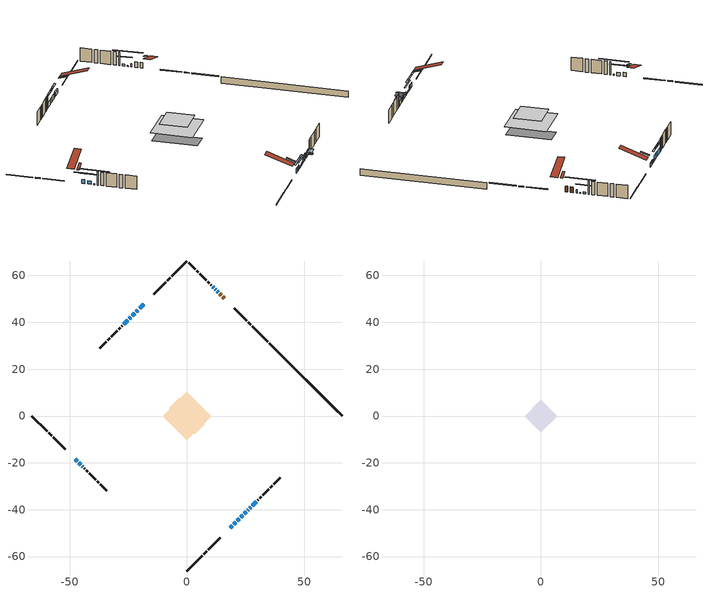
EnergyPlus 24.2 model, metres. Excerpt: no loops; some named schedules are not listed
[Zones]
conditioned space
 floor adiabatic (AdiabaticFloorConstruction): -10.28,0 0,10.28 10.28,0 0,-10.28 z2.97
 floor foundation (Slab1 construction): -7.76,3.41 -3.41,7.76 7.76,-3.41 3.41,-7.76 z-1.83
 wall outside (RimJoist1 construction): 0,-66.18 6.54,-59.64 / -66.18,0 -59.64,-6.54 / 0,66.18 -6.54,59.64 / 34.49,31.69 27.95,38.23 z0.53:0.83
 wall outside (RimJoist2 construction): 7.2,-58.98 8.39,-57.79 / -58.98,-7.2 -57.79,-8.39 / -7.2,58.98 -8.39,57.79 / 27.29,38.89 26.1,40.08 z0.53:0.83
 wall outside (RimJoist3 construction): 9.05,-57.13 14.21,-51.97 / -57.13,-9.05 -51.97,-14.21 / -9.05,57.13 -14.21,51.97 / 25.44,40.74 20.27,45.91 z0.53:0.83
 wall outside (AdiabaticWallConstruction 1): 15.95,50.23 15.35,50.83 / 14.7,51.48 13.95,52.23 z0.53:2.56
 wall outside (AdiabaticWallConstruction): 13.3,52.88 13,53.18 / 24.47,-41.71 25.33,-40.85 / -18.54,47.64 -20.27,45.91 / -46.19,-19.99 -45.33,-20.85 z0.53:1.75; -47.64,-18.54 -46.85,-19.33 z0.53:1.9; 18.54,-47.64 19.33,-46.85 / 19.99,-46.19 20.81,-45.37 z0.53:2.11; 21.47,-44.71 22.3,-43.88 z0.53:1.04; 22.95,-43.23 23.82,-42.36 z0.53:1.09; 25.99,-40.19 26.14,-40.04 z0.53:2.56; -20.92,45.26 -21.57,44.61 z0.53:1.45; 12.35,53.83 12.13,54.05 / -44.68,-21.5 -44.46,-21.72 z0.53:0.88; 26.79,-39.39 27.19,-38.99 z0.53:2.16; 11.48,54.7 10.94,55.24 z0.53:1.24; -22.23,43.95 -23.45,42.73 / -24.1,42.08 -24.72,41.46 z0.53:2.51; -25.37,40.81 -26.99,39.19 z0.53:2.26; 27.84,-38.34 29.5,-36.68 z0.53:2.31
 wall outside (Wall1 construction): 30.15,-36.03 30.33,-35.85 / -43.81,-22.37 -43.63,-22.55 / -27.65,38.54 -27.82,38.36 / 10.28,55.9 10.1,56.08 z0.53:5.41
 wall outside (Wall2 construction): 30.99,-35.19 31.66,-34.52 / -42.97,-23.21 -42.31,-23.87 / -28.48,37.7 -29.15,37.03 / 9.45,56.73 8.78,57.4 z0.53:5.41
 wall outside (Wall3 construction): 32.31,-33.87 34.9,-31.28 / -41.65,-24.53 -39.07,-27.11 / -29.8,36.38 -32.39,33.79 / 8.12,58.06 5.54,60.64 z0.53:5.41
 wall outside (Wall4 construction): 35.55,-30.63 36.32,-29.86 / -38.41,-27.77 -37.64,-28.54 / -33.05,33.13 -33.81,32.37 / 4.88,61.3 4.12,62.06 z0.53:5.41
 wall outside (Wall5 construction): 36.98,-29.2 39.78,-26.4 / -36.98,-29.2 -34.18,-32 / -34.47,31.71 -37.27,28.91 / 3.46,62.72 0.66,65.52 z0.53:5.41
 wall foundation (FoundationWall1 construction): 35.14,31.04,-1.83 35.14,31.04,0.53 63.08,3.1,0.53 63.08,3.1,0.48 66.18,0,0.48 66.18,0,-1.83
 window (WindowConstruction 14): 13.3,52.88 13,53.18 z0.53:1.75
 window (WindowConstruction 5): -47.64,-18.54 -46.85,-19.33 z0.53:1.9
 window (WindowConstruction 6): 18.54,-47.64 19.33,-46.85 z0.53:2.11
 window (WindowConstruction 7): 19.99,-46.19 20.81,-45.37 z0.53:2.11
 window (WindowConstruction 8): 21.47,-44.71 22.3,-43.88 z0.53:1.04
 window (WindowConstruction 9): 22.95,-43.23 23.81,-42.37 z0.53:1.09
 window (WindowConstruction 10): 24.47,-41.71 25.33,-40.85 z0.53:1.75
 window (WindowConstruction 11): -18.54,47.64 -20.27,45.91 z0.53:1.75
 window (WindowConstruction 15): 25.99,-40.19 26.14,-40.05 z0.53:2.56
 window (WindowConstruction 12): -20.92,45.26 -21.57,44.61 z0.53:1.44
 window (WindowConstruction 13): -46.19,-19.99 -45.33,-20.85 z0.53:1.75
 window (WindowConstruction 17): 12.34,53.84 12.14,54.04 z0.53:0.87
 window (WindowConstruction 18): -44.67,-21.51 -44.47,-21.71 z0.53:0.87
 window (WindowConstruction 16): 26.79,-39.39 27.19,-38.99 z0.53:2.15
 window (WindowConstruction): 11.48,54.7 10.94,55.24 z0.53:1.24
 window (WindowConstruction 1): -22.23,43.95 -23.45,42.73 z0.53:2.51
 window (WindowConstruction 2): -24.11,42.08 -24.72,41.47 z0.53:2.51
 window (WindowConstruction 3): -25.37,40.81 -26.99,39.19 z0.53:2.26
 window (WindowConstruction 4): 27.84,-38.34 29.5,-36.68 z0.53:2.31
 door (Door): 15.95,50.23 15.35,50.83 z0.53:2.56
 door (Door 1): 14.7,51.49 13.95,52.23 z0.53:2.56
 ceiling adiabatic (AdiabaticFloorConstruction): 0,-10.28 10.28,0 0,10.28 -10.28,0 z2.97
 roof outside (Roof2 construction): 17.89,-48.3,5.41 15.67,-46.08,6.45 15.09,-46.67,6.45 17.3,-48.88,5.41; -48.3,-17.89,5.41 -46.08,-15.67,6.45 -46.67,-15.09,6.45 -48.88,-17.3,5.41; -17.89,48.3,5.41 -15.67,46.08,6.45 -15.09,46.67,6.45 -17.3,48.88,5.41; 16.6,49.58,5.41 14.39,47.37,6.45 14.97,46.78,6.45 17.19,48.99,5.41
attic - vented
 floor to conditioned space (Floor1 construction Reversed): -6.91,0 0,6.91 6.91,0 0,-6.91 z5.41
 roof outside (Roof1 construction): 16.65,-49.54,5.41 9.91,-42.8,8.58 8.14,-44.58,8.58 14.87,-51.31,5.41; -49.54,-16.65,5.41 -42.8,-9.91,8.58 -44.58,-8.14,8.58 -51.31,-14.87,5.41; -16.65,49.54,5.41 -9.91,42.8,8.58 -8.14,44.58,8.58 -14.87,51.31,5.41; 17.84,48.34,5.41 11.11,41.61,8.58 12.89,39.83,8.58 19.62,46.56,5.41
shading: -45.01,-21.17 -49.48,-16.7 -49.77,-16.99 -45.3,-21.46 z4.5; 21.17,-45.01 16.7,-49.48 16.99,-49.77 21.46,-45.3 z4.71; 22.65,-43.53 18.15,-48.03 18.44,-48.32 22.94,-43.82 z4.71; 24.13,-42.05 19.63,-46.55 19.92,-46.84 24.43,-42.34 z3.64; 23.96,-42.22 22.81,-43.37 23.1,-43.66 24.25,-42.51 z1.29; 25.48,-40.7 24.33,-41.85 24.62,-42.14 25.77,-41 z1.95; -20.41,45.77 -18.4,47.78 -18.69,48.07 -20.7,46.06 z1.95; 26.4,-39.78 25.72,-40.46 27.45,-42.19 28.13,-41.5 z2.94; -21.71,44.47 -20.78,45.4 -21.07,45.69 -22,44.76 z1.65; -43.49,-22.69 -48.03,-18.15 -48.32,-18.44 -43.78,-22.98 z4.35; 8.54,57.64 15.94,50.24 16.24,50.53 8.83,57.93 z5.96; -40.87,-25.31 -48.27,-17.91 -48.56,-18.2 -41.16,-25.6 z5.96; 27.46,-38.72 26.52,-39.66 28.25,-41.38 29.18,-40.45 z2.54; 9.1,57.08 13.32,52.86 13.61,53.15 9.39,57.37 z3.84; -25.29,40.89 -20.39,45.79 -20.68,46.08 -25.58,41.18 z5.11; -26.55,39.63 -22.27,43.91 -22.56,44.2 -26.84,39.92 z5.11; -28.83,37.35 -23.53,42.65 -23.82,42.94 -29.12,37.64 z4.86; 29.6,-36.58 27.74,-38.44 29.03,-39.74 30.9,-37.87 z2.46
[Building]
Building 1: Terrain=Suburbs
[Site:Location]
Ottawa Intl AP_ON: Latitude {deg}=45.32; Longitude {deg}=-75.67; Time Zone {hr}=-5; Elevation {m}=115; Keep Site Location Information=Yes
[Site:GroundTemperature:Shallow]
1.18808, -1.19398, -1.38475, -0.254337, 4.28362, 8.80044, 12.7163, 15.1969, 15.4076, 13.3901, 9.57408, 5.19582
[Site:WaterMainsTemperature]
Calculation Method=Schedule; Temperature Schedule=mains temperature schedule
[Material] Roughness=Rough; Thermal Absorptance=0.9
Name | Thickness {m} | Conductivity {W/m-K} | Density {kg/m3} | Specific Heat {J/kg-K} | Solar Absorptance | Visible Absorptance
asphalt or fiberglass shingles | 0.00635 | 0.162714 | 1121.4 | 1465.45 | 0.4 | 0.4
ceiling loosefill ins | 0.254 | 0.0480833 | 16.02 | 1046.75 | 0.7 | 0.7
ceiling stud and cavity | 0.1397 | 0.149692 | 65.682 | 1177.47 | 0.7 | 0.7
concrete 4.0 in. | 0.1016 | 1.803125 | 2242.8 | 837.4 | 0.7 | 0.7
concrete 8.0 in. | 0.2032 | 1.803125 | 2242.8 | 837.4 | 0.7 | 0.7
door material | 0.04445 | 0.327969 | 512.64 | 1214.23 | 0.7 | 0.7
exterior vertical ins | 0.0220378 | 0.029427 | 32.04 | 1214.23 | 0.7 | 0.7
floor covering | 0.0127 | 0.0433444 | 54.468 | 1339.84 | 0.6 | 0.6
floor rigid ins; wall rigid ins 1 | 0.512978 | 0.029427 | 32.04 | 1214.23 | 0.7 | 0.7
floor stud and cavity | 0.1397 | 1.75129 | 37.0049 | 1207.88 | 0.7 | 0.7
furniture material conditioned space 1 | 0.1524 | 0.115458 | 640.8 | 1214.23 | 0.6 | 0.6
gypsum board | 0.0127 | 0.160291 | 801 | 837.4 | 0.6 | 0.6
gypsum board 1 | 0.0127 | 0.160291 | 801 | 837.4 | 0.7 | 0.7
osb sheathing 0.5 in. | 0.0127 | 0.115458 | 512.64 | 1214.23 | 0.7 | 0.7
osb sheathing 0.75 in. | 0.01905 | 0.115458 | 512.64 | 1214.23 | 0.7 | 0.7
osb sheathing 2.0 in. | 0.0508 | 0.115458 | 512.64 | 1214.23 | 0.7 | 0.7
rim joist rigid ins; wall rigid ins | 0.051816 | 0.029427 | 32.04 | 1214.23 | 0.7 | 0.7
rim joist stud and cavity | 0.0508 | 0.0387988 | 125.044 | 1163.47 | 0.6 | 0.6
rim joist stud and cavity 1 | 0.0508 | 0.0443451 | 125.044 | 1163.47 | 0.6 | 0.6
rim joist stud and cavity 2 | 0.0508 | 0.034159 | 125.044 | 1163.47 | 0.6 | 0.6
roof rigid ins | 0.103632 | 0.029427 | 32.04 | 1214.23 | 0.7 | 0.7
roof stud and cavity | 0.2032 | 1.78132 | 78.34581 | 1123.46 | 0.7 | 0.7
wall stud and cavity | 0.1397 | 0.219171 | 139.0536 | 1170.24 | 0.7 | 0.7
wall stud and cavity 1 | 0.1397 | 0.450807 | 139.0536 | 1170.24 | 0.7 | 0.7
wall stud and cavity 2 | 0.1397 | 0.179096 | 139.0536 | 1170.24 | 0.7 | 0.7
wall stud and cavity 3 | 0.1397 | 0.16703 | 139.0536 | 1170.24 | 0.7 | 0.7
wall stud and cavity 4 | 0.1397 | 0.194937 | 139.0536 | 1170.24 | 0.7 | 0.7
wall stud and cavity 5 | 0.0889 | 0.380278 | 52.3479 | 1209.89 | 0.7 | 0.7
wall stud and cavity 6 | 0.0889 | 0.391764 | 83.0341 | 1211.67 | 0.7 | 0.7
wood siding | 0.0254 | 0.102417 | 544.68 | 1172.36 | 0.4 | 0.4
wood siding 1; wood siding 2; wood siding 3 | 0.0254 | 0.102417 | 544.68 | 1172.36 | 0.7 | 0.7
[WindowMaterial:SimpleGlazingSystem]
Name | U-Factor {W/m2-K} | Solar Heat Gain Coefficient
WindowMaterial | 2.99287 | 0.51
WindowMaterial 1 | 2.98152 | 0.59
WindowMaterial 10 | 2.93496 | 0.6
WindowMaterial 11 | 2.96619 | 0.55
WindowMaterial 12 | 2.986628 | 0.6
WindowMaterial 13 | 3.1547 | 0.45
WindowMaterial 14 | 2.96903 | 0.62
WindowMaterial 15 | 3.26144 | 0.43
WindowMaterial 2 | 2.9236 | 0.66
WindowMaterial 3 | 2.958238 | 0.59
WindowMaterial 4 | 2.89067 | 0.66
WindowMaterial 5 | 2.99287 | 0.52
WindowMaterial 6 | 2.99003 | 0.53
WindowMaterial 7 | 2.91168 | 0.67
WindowMaterial 8 | 2.98833 | 0.6
WindowMaterial 9 | 3.02467 | 0.48
[Construction]
AdiabaticFloorConstruction: floor stud and cavity, floor rigid ins, osb sheathing 0.75 in., floor covering
AdiabaticWallConstruction: wood siding 2, wall rigid ins 1, wall stud and cavity 5, gypsum board
AdiabaticWallConstruction 1: wood siding 3, wall rigid ins 1, wall stud and cavity 5, gypsum board
Door; Door 1: door material
Floor1 construction Reversed: gypsum board, ceiling stud and cavity, ceiling loosefill ins
FoundationWall1 construction: concrete 8.0 in., gypsum board 1
furniture construction conditioned space 1: furniture material conditioned space 1
PartitionWallConstruction: gypsum board, wall stud and cavity 6, gypsum board
RimJoist1 construction: wood siding 1, rim joist rigid ins, osb sheathing 2.0 in., rim joist stud and cavity
RimJoist2 construction: wood siding 1, rim joist rigid ins, osb sheathing 2.0 in., rim joist stud and cavity 1
RimJoist3 construction: wood siding 1, rim joist rigid ins, osb sheathing 2.0 in., rim joist stud and cavity 2
Roof1 construction: asphalt or fiberglass shingles
Roof2 construction: asphalt or fiberglass shingles, roof rigid ins, osb sheathing 0.75 in., roof stud and cavity, gypsum board
Slab1 construction: concrete 4.0 in.
Wall1 construction: wood siding, wall rigid ins, osb sheathing 0.5 in., wall stud and cavity, gypsum board
Wall2 construction: wood siding, wall rigid ins, osb sheathing 0.5 in., wall stud and cavity 1, gypsum board
Wall3 construction: wood siding, wall rigid ins, osb sheathing 0.5 in., wall stud and cavity 2, gypsum board
Wall4 construction: wood siding, wall rigid ins, osb sheathing 0.5 in., wall stud and cavity 3, gypsum board
Wall5 construction: wood siding, wall rigid ins, osb sheathing 0.5 in., wall stud and cavity 4, gypsum board
WindowConstruction: WindowMaterial
WindowConstruction 1: WindowMaterial 1
WindowConstruction 10; WindowConstruction 11; WindowConstruction 13: WindowMaterial 10
WindowConstruction 12: WindowMaterial 11
WindowConstruction 14: WindowMaterial 12
WindowConstruction 15: WindowMaterial 13
WindowConstruction 16: WindowMaterial 14
WindowConstruction 17; WindowConstruction 18: WindowMaterial 15
WindowConstruction 2: WindowMaterial 2
WindowConstruction 3: WindowMaterial 3
WindowConstruction 4: WindowMaterial 4
WindowConstruction 5: WindowMaterial 5
WindowConstruction 6: WindowMaterial 6
WindowConstruction 7: WindowMaterial 7
WindowConstruction 8: WindowMaterial 8
WindowConstruction 9: WindowMaterial 9
[Zone] Multiplier=1; Part of Total Floor Area=Yes
Name | Volume {m3}
attic - vented | 49.1874
conditioned space | 794.9
[Space]
Name | Zone | Volume {m3}
attic - vented 1 | attic - vented | 49.1874
conditioned space 1 | conditioned space | 794.9
[ZoneInfiltration:EffectiveLeakageArea]
infil attic - vented 1: Zone or Space=attic - vented 1; Schedule=Always On Discrete; Effective Air Leakage Area {cm2}=4021.05; Stack Coefficient=0.00022063; Wind Coefficient=1.00358e-05
[ZoneMixing]
whole house fan mix: Zone or Space=attic - vented; Schedule=Always On Continuous; Design Flow Rate Calculation Method=Flow/Zone; Design Flow Rate {m3/s}=0; Source Zone or Space=conditioned space
[SurfaceProperty:ExposedFoundationPerimeter]
Slab1: Exposed Perimeter Calculation Method=TotalExposedPerimeter; Total Exposed Perimeter {m}=43.891
[InternalMass] Zone or ZoneList=conditioned space; Space or SpaceList=conditioned space 1
Name | Construction | Surface Area {m2}
furniture mass conditioned space 1 | furniture construction conditioned space 1 | 123.48
partition wall mass | PartitionWallConstruction | 308.7
[Lights]
interior lighting: Zone or ZoneList or Space or SpaceList=conditioned space 1; Schedule=interior lighting schedule; Design Level Calculation Method=LightingLevel; Lighting Level {W}=343.2; Return Air Fraction=0; Fraction Radiant=0.6; Fraction Visible=0.2; Fraction Replaceable=1
[People]
occupants: Zone or ZoneList or Space or SpaceList=conditioned space 1; Number of People Schedule=occupants schedule; Number of People Calculation Method=People; Number of People=3; Fraction Radiant=0.314171; Sensible Heat Fraction=0.56303; Activity Level Schedule=occupants activity schedule; Carbon Dioxide Generation Rate {m3/s-W}=0; Enable ASHRAE 55 Comfort Warnings=No; Mean Radiant Temperature Calculation Type=EnclosureAveraged
[ElectricEquipment] Zone or ZoneList or Space or SpaceList=conditioned space 1; Design Level Calculation Method=EquipmentLevel
Name | Schedule | Design Level {W} | Fraction Latent | Fraction Radiant | Fraction Lost
clothes dryer | clothes dryer schedule | 140.772 | 0.015 | 0.081 | 0.85
clothes washer | clothes washer schedule | 32.1985 | 0.03 | 0.162 | 0.7
cooking range | cooking range schedule | 215.147 | 0.08 | 0.432 | 0.2
dishwasher | dishwasher schedule | 66.8632 | 0.3 | 0.18 | 0.4
fridge | fridge schedule | 72.9452 | 0 | 0.6 | 0
mech vent bath fan 0 | mech vent bath fan 0 schedule | 50.2 | 0 | 0 | 1
mech vent bath fan 1 | mech vent bath fan 1 schedule | 50.2 | 0 | 0 | 1
mech vent house fan | mech vent house fan schedule | 19.9167 | 0 | 0 | 0.5
mech vent house fan cfis | mech vent house fan cfis schedule | 0 | 0 | 0 | 0
mech vent range fan 0 | mech vent range fan 0 schedule | 57 | 0 | 0 | 1
misc plug loads | misc plug loads schedule | 494.7 | 0.045 | 0.513 | 0.1
whole house fan | Always On Discrete | 0 | 0 | 0 | 1
[OtherEquipment] Zone or ZoneList or Space or SpaceList=conditioned space 1; Design Level Calculation Method=EquipmentLevel
Name | Fuel Type | Schedule | Design Level {W} | Fraction Latent | Fraction Radiant | Fraction Lost
clothes dryer 1 | Electricity | clothes dryer schedule | 0 | 0.015 | 0.081 | 0.85
cooking range 1 | Electricity | cooking range schedule | 0 | 0.08 | 0.432 | 0.2
general water use latent | None | general water use schedule | 62.594 | 1 | 0 | 0
general water use sensible | None | general water use schedule | -61.6891 | 0 | 0.6 | 0
mech vent house fan latent load | None | Always On Discrete | 0 | 1 | 0 | 0
mech vent house fan sensible load | None | Always On Discrete | 0 | 0 | 0 | 0
water heater energy adjustment1 | NaturalGas | Always On Discrete | 0.01 | 0 | 0 | 1
[ZoneInfiltration:DesignFlowRate] Zone or ZoneList or Space or SpaceList=conditioned space 1; Schedule=Always On Discrete; Design Flow Rate Calculation Method=Flow/Zone; Design Flow Rate {m3/s}=0
infil flow; natural vent flow; whole house fan flow
[Foundation:Kiva]
Foundation Kiva 1: Initial Indoor Air Temperature {C}=18; Wall Height Above Grade {m}=0.530017; Wall Depth Below Slab {m}=0.2032; Custom Block Material Name 1=exterior vertical ins; Custom Block Depth 1 {m}=2.36001; Custom Block X Position 1 {m}=0.2159; Custom Block Z Position 1 {m}=0
[Foundation:Kiva:Settings]
Soil Conductivity {W/m-K}=0.849921; Soil Density {kg/m3}=1842.3; Soil Specific Heat {J/kg-K}=418.7; Ground Solar Absorptivity=0.9; Ground Thermal Absorptivity=0.9; Ground Surface Roughness {m}=0.03; Far-Field Width {m}=40; Deep-Ground Boundary Condition=ZeroFlux; Deep-Ground Depth {m}=40; Minimum Cell Dimension {m}=0.2; Maximum Cell Growth Coefficient=3; Simulation Timestep=Timestep
[Exterior:Lights]
exterior lighting: Schedule=exterior lighting schedule; Design Level {W}=75.6
[Schedule:Constant]
Name | Hourly Value
Always On Continuous; mech vent house fan schedule; mech vent house fan cfis schedule; Always On Discrete | 1
occupants activity schedule | 117.228
fridge schedule | 0
[Schedule:Week:Daily]
interior lighting schedule Week Rule - Jan1-Jan27: interior lighting schedule day, interior lighting schedule day, interior lighting schedule day, interior lighting schedule day, interior lighting schedule day, interior lighting schedule day, interior lighting schedule day, interior lighting schedule default day, interior lighting schedule default day, interior lighting schedule default day, interior lighting schedule default day, interior lighting schedule default day
interior lighting schedule Week Rule - Jan28-Feb3: interior lighting schedule day, interior lighting schedule day, interior lighting schedule day, interior lighting schedule day, interior lighting schedule day 1, interior lighting schedule day 1, interior lighting schedule day 1, interior lighting schedule default day, interior lighting schedule default day, interior lighting schedule default day, interior lighting schedule default day, interior lighting schedule default day
interior lighting schedule Week Rule - Feb4-Feb24: interior lighting schedule day 1, interior lighting schedule day 1, interior lighting schedule day 1, interior lighting schedule day 1, interior lighting schedule day 1, interior lighting schedule day 1, interior lighting schedule day 1, interior lighting schedule default day, interior lighting schedule default day, interior lighting schedule default day, interior lighting schedule default day, interior lighting schedule default day
interior lighting schedule Week Rule - Feb25-Mar3: interior lighting schedule day 1, interior lighting schedule day 1, interior lighting schedule day 1, interior lighting schedule day 1, interior lighting schedule day 2, interior lighting schedule day 2, interior lighting schedule day 2, interior lighting schedule default day, interior lighting schedule default day, interior lighting schedule default day, interior lighting schedule default day, interior lighting schedule default day
interior lighting schedule Week Rule - Mar4-Mar31: interior lighting schedule day 2, interior lighting schedule day 2, interior lighting schedule day 2, interior lighting schedule day 2, interior lighting schedule day 2, interior lighting schedule day 2, interior lighting schedule day 2, interior lighting schedule default day, interior lighting schedule default day, interior lighting schedule default day, interior lighting schedule default day, interior lighting schedule default day
interior lighting schedule Week Rule - Apr1-Apr28: interior lighting schedule day 3, interior lighting schedule day 3, interior lighting schedule day 3, interior lighting schedule day 3, interior lighting schedule day 3, interior lighting schedule day 3, interior lighting schedule day 3, interior lighting schedule default day, interior lighting schedule default day, interior lighting schedule default day, interior lighting schedule default day, interior lighting schedule default day
interior lighting schedule Week Rule - Apr29-May5: interior lighting schedule day 3, interior lighting schedule day 3, interior lighting schedule day 4, interior lighting schedule day 4, interior lighting schedule day 4, interior lighting schedule day 4, interior lighting schedule day 4, interior lighting schedule default day, interior lighting schedule default day, interior lighting schedule default day, interior lighting schedule default day, interior lighting schedule default day
interior lighting schedule Week Rule - May6-May26: interior lighting schedule day 4, interior lighting schedule day 4, interior lighting schedule day 4, interior lighting schedule day 4, interior lighting schedule day 4, interior lighting schedule day 4, interior lighting schedule day 4, interior lighting schedule default day, interior lighting schedule default day, interior lighting schedule default day, interior lighting schedule default day, interior lighting schedule default day
interior lighting schedule Week Rule - May27-Jun2: interior lighting schedule day 4, interior lighting schedule day 4, interior lighting schedule day 4, interior lighting schedule day 4, interior lighting schedule day 4, interior lighting schedule day 5, interior lighting schedule day 5, interior lighting schedule default day, interior lighting schedule default day, interior lighting schedule default day, interior lighting schedule default day, interior lighting schedule default day
interior lighting schedule Week Rule - Jun3-Jun30: interior lighting schedule day 5, interior lighting schedule day 5, interior lighting schedule day 5, interior lighting schedule day 5, interior lighting schedule day 5, interior lighting schedule day 5, interior lighting schedule day 5, interior lighting schedule default day, interior lighting schedule default day, interior lighting schedule default day, interior lighting schedule default day, interior lighting schedule default day
interior lighting schedule Week Rule - Jul1-Jul28: interior lighting schedule day 6, interior lighting schedule day 6, interior lighting schedule day 6, interior lighting schedule day 6, interior lighting schedule day 6, interior lighting schedule day 6, interior lighting schedule day 6, interior lighting schedule default day, interior lighting schedule default day, interior lighting schedule default day, interior lighting schedule default day, interior lighting schedule default day
interior lighting schedule Week Rule - Jul29-Aug4: interior lighting schedule day 6, interior lighting schedule day 6, interior lighting schedule day 6, interior lighting schedule day 7, interior lighting schedule day 7, interior lighting schedule day 7, interior lighting schedule day 7, interior lighting schedule default day, interior lighting schedule default day, interior lighting schedule default day, interior lighting schedule default day, interior lighting schedule default day
interior lighting schedule Week Rule - Aug5-Aug25: interior lighting schedule day 7, interior lighting schedule day 7, interior lighting schedule day 7, interior lighting schedule day 7, interior lighting schedule day 7, interior lighting schedule day 7, interior lighting schedule day 7, interior lighting schedule default day, interior lighting schedule default day, interior lighting schedule default day, interior lighting schedule default day, interior lighting schedule default day
interior lighting schedule Week Rule - Aug26-Sep1: interior lighting schedule day 7, interior lighting schedule day 7, interior lighting schedule day 7, interior lighting schedule day 7, interior lighting schedule day 7, interior lighting schedule day 7, interior lighting schedule day 8, interior lighting schedule default day, interior lighting schedule default day, interior lighting schedule default day, interior lighting schedule default day, interior lighting schedule default day
interior lighting schedule Week Rule - Sep2-Sep29: interior lighting schedule day 8, interior lighting schedule day 8, interior lighting schedule day 8, interior lighting schedule day 8, interior lighting schedule day 8, interior lighting schedule day 8, interior lighting schedule day 8, interior lighting schedule default day, interior lighting schedule default day, interior lighting schedule default day, interior lighting schedule default day, interior lighting schedule default day
interior lighting schedule Week Rule - Sep30-Oct6: interior lighting schedule day 8, interior lighting schedule day 9, interior lighting schedule day 9, interior lighting schedule day 9, interior lighting schedule day 9, interior lighting schedule day 9, interior lighting schedule day 9, interior lighting schedule default day, interior lighting schedule default day, interior lighting schedule default day, interior lighting schedule default day, interior lighting schedule default day
interior lighting schedule Week Rule - Oct7-Oct27: interior lighting schedule day 9, interior lighting schedule day 9, interior lighting schedule day 9, interior lighting schedule day 9, interior lighting schedule day 9, interior lighting schedule day 9, interior lighting schedule day 9, interior lighting schedule default day, interior lighting schedule default day, interior lighting schedule default day, interior lighting schedule default day, interior lighting schedule default day
interior lighting schedule Week Rule - Oct28-Nov3: interior lighting schedule day 9, interior lighting schedule day 9, interior lighting schedule day 9, interior lighting schedule day 9, interior lighting schedule day 10, interior lighting schedule day 10, interior lighting schedule day 10, interior lighting schedule default day, interior lighting schedule default day, interior lighting schedule default day, interior lighting schedule default day, interior lighting schedule default day
interior lighting schedule Week Rule - Nov4-Nov24: interior lighting schedule day 10, interior lighting schedule day 10, interior lighting schedule day 10, interior lighting schedule day 10, interior lighting schedule day 10, interior lighting schedule day 10, interior lighting schedule day 10, interior lighting schedule default day, interior lighting schedule default day, interior lighting schedule default day, interior lighting schedule default day, interior lighting schedule default day
interior lighting schedule Week Rule - Nov25-Dec1: interior lighting schedule day 10, interior lighting schedule day 10, interior lighting schedule day 10, interior lighting schedule day 10, interior lighting schedule day 10, interior lighting schedule day 10, interior lighting schedule day 11, interior lighting schedule default day, interior lighting schedule default day, interior lighting schedule default day, interior lighting schedule default day, interior lighting schedule default day
interior lighting schedule Week Rule - Dec2-Dec31: interior lighting schedule day 11, interior lighting schedule day 11, interior lighting schedule day 11, interior lighting schedule day 11, interior lighting schedule day 11, interior lighting schedule day 11, interior lighting schedule day 11, interior lighting schedule default day, interior lighting schedule default day, interior lighting schedule default day, interior lighting schedule default day, interior lighting schedule default day
occupants schedule Week Rule - Jan1-Dec31: occupants schedule day, occupants schedule day, occupants schedule day, occupants schedule day, occupants schedule day, occupants schedule day, occupants schedule day, occupants schedule default day, occupants schedule default day, occupants schedule default day, occupants schedule default day, occupants schedule default day
clothes dryer schedule Week Rule - Jan1-Dec31: clothes dryer schedule day, clothes dryer schedule day, clothes dryer schedule day, clothes dryer schedule day, clothes dryer schedule day, clothes dryer schedule day, clothes dryer schedule day, clothes dryer schedule default day, clothes dryer schedule default day, clothes dryer schedule default day, clothes dryer schedule default day, clothes dryer schedule default day
clothes washer schedule Week Rule - Jan1-Dec31: clothes washer schedule day, clothes washer schedule day, clothes washer schedule day, clothes washer schedule day, clothes washer schedule day, clothes washer schedule day, clothes washer schedule day, clothes washer schedule default day, clothes washer schedule default day, clothes washer schedule default day, clothes washer schedule default day, clothes washer schedule default day
cooking range schedule Week Rule - Jan1-Dec31: cooking range schedule day, cooking range schedule day, cooking range schedule day, cooking range schedule day, cooking range schedule day, cooking range schedule day, cooking range schedule day, cooking range schedule default day, cooking range schedule default day, cooking range schedule default day, cooking range schedule default day, cooking range schedule default day
dishwasher schedule Week Rule - Jan1-Dec31: dishwasher schedule day, dishwasher schedule day, dishwasher schedule day, dishwasher schedule day, dishwasher schedule day, dishwasher schedule day, dishwasher schedule day, dishwasher schedule default day, dishwasher schedule default day, dishwasher schedule default day, dishwasher schedule default day, dishwasher schedule default day
mech vent bath fan 0 schedule Week Rule - Jan1-Dec31: mech vent bath fan 0 schedule day, mech vent bath fan 0 schedule day, mech vent bath fan 0 schedule day, mech vent bath fan 0 schedule day, mech vent bath fan 0 schedule day, mech vent bath fan 0 schedule day, mech vent bath fan 0 schedule day, mech vent bath fan 0 schedule default day, mech vent bath fan 0 schedule default day, mech vent bath fan 0 schedule default day, mech vent bath fan 0 schedule default day, mech vent bath fan 0 schedule default day
mech vent bath fan 1 schedule Week Rule - Jan1-Dec31: mech vent bath fan 1 schedule day, mech vent bath fan 1 schedule day, mech vent bath fan 1 schedule day, mech vent bath fan 1 schedule day, mech vent bath fan 1 schedule day, mech vent bath fan 1 schedule day, mech vent bath fan 1 schedule day, mech vent bath fan 1 schedule default day, mech vent bath fan 1 schedule default day, mech vent bath fan 1 schedule default day, mech vent bath fan 1 schedule default day, mech vent bath fan 1 schedule default day
mech vent range fan 0 schedule Week Rule - Jan1-Dec31: mech vent range fan 0 schedule day, mech vent range fan 0 schedule day, mech vent range fan 0 schedule day, mech vent range fan 0 schedule day, mech vent range fan 0 schedule day, mech vent range fan 0 schedule day, mech vent range fan 0 schedule day, mech vent range fan 0 schedule default day, mech vent range fan 0 schedule default day, mech vent range fan 0 schedule default day, mech vent range fan 0 schedule default day, mech vent range fan 0 schedule default day
misc plug loads schedule Week Rule - Jan1-Dec31: misc plug loads schedule day, misc plug loads schedule day, misc plug loads schedule day, misc plug loads schedule day, misc plug loads schedule day, misc plug loads schedule day, misc plug loads schedule day, misc plug loads schedule default day, misc plug loads schedule default day, misc plug loads schedule default day, misc plug loads schedule default day, misc plug loads schedule default day
general water use schedule Week Rule - Jan1-Dec31: general water use schedule day, general water use schedule day, general water use schedule day, general water use schedule day, general water use schedule day, general water use schedule day, general water use schedule day, general water use schedule default day, general water use schedule default day, general water use schedule default day, general water use schedule default day, general water use schedule default day
exterior lighting schedule Week Rule - Jan1-Jan27: exterior lighting schedule day, exterior lighting schedule day, exterior lighting schedule day, exterior lighting schedule day, exterior lighting schedule day, exterior lighting schedule day, exterior lighting schedule day, exterior lighting schedule default day, exterior lighting schedule default day, exterior lighting schedule default day, exterior lighting schedule default day, exterior lighting schedule default day
exterior lighting schedule Week Rule - Jan28-Feb3: exterior lighting schedule day, exterior lighting schedule day, exterior lighting schedule day, exterior lighting schedule day, exterior lighting schedule day 1, exterior lighting schedule day 1, exterior lighting schedule day 1, exterior lighting schedule default day, exterior lighting schedule default day, exterior lighting schedule default day, exterior lighting schedule default day, exterior lighting schedule default day
exterior lighting schedule Week Rule - Feb4-Feb24: exterior lighting schedule day 1, exterior lighting schedule day 1, exterior lighting schedule day 1, exterior lighting schedule day 1, exterior lighting schedule day 1, exterior lighting schedule day 1, exterior lighting schedule day 1, exterior lighting schedule default day, exterior lighting schedule default day, exterior lighting schedule default day, exterior lighting schedule default day, exterior lighting schedule default day
exterior lighting schedule Week Rule - Feb25-Mar3: exterior lighting schedule day 1, exterior lighting schedule day 1, exterior lighting schedule day 1, exterior lighting schedule day 1, exterior lighting schedule day 2, exterior lighting schedule day 2, exterior lighting schedule day 2, exterior lighting schedule default day, exterior lighting schedule default day, exterior lighting schedule default day, exterior lighting schedule default day, exterior lighting schedule default day
exterior lighting schedule Week Rule - Mar4-Mar31: exterior lighting schedule day 2, exterior lighting schedule day 2, exterior lighting schedule day 2, exterior lighting schedule day 2, exterior lighting schedule day 2, exterior lighting schedule day 2, exterior lighting schedule day 2, exterior lighting schedule default day, exterior lighting schedule default day, exterior lighting schedule default day, exterior lighting schedule default day, exterior lighting schedule default day
[Schedule:Year]
interior lighting schedule: interior lighting schedule Week Rule - Jan1-Jan27, 1, 1, 1, 27, interior lighting schedule Week Rule - Jan28-Feb3, 1, 28, 2, 3, interior lighting schedule Week Rule - Feb4-Feb24, 2, 4, 2, 24, interior lighting schedule Week Rule - Feb25-Mar3, 2, 25, 3, 3, interior lighting schedule Week Rule - Mar4-Mar31, 3, 4, 3, 31, interior lighting schedule Week Rule - Apr1-Apr28, 4, 1, 4, 28, interior lighting schedule Week Rule - Apr29-May5, 4, 29, 5, 5, interior lighting schedule Week Rule - May6-May26, 5, 6, 5, 26, interior lighting schedule Week Rule - May27-Jun2, 5, 27, 6, 2, interior lighting schedule Week Rule - Jun3-Jun30, 6, 3, 6, 30, interior lighting schedule Week Rule - Jul1-Jul28, 7, 1, 7, 28, interior lighting schedule Week Rule - Jul29-Aug4, 7, 29, 8, 4, interior lighting schedule Week Rule - Aug5-Aug25, 8, 5, 8, 25, interior lighting schedule Week Rule - Aug26-Sep1, 8, 26, 9, 1, interior lighting schedule Week Rule - Sep2-Sep29, 9, 2, 9, 29, interior lighting schedule Week Rule - Sep30-Oct6, 9, 30, 10, 6, interior lighting schedule Week Rule - Oct7-Oct27, 10, 7, 10, 27, interior lighting schedule Week Rule - Oct28-Nov3, 10, 28, 11, 3, interior lighting schedule Week Rule - Nov4-Nov24, 11, 4, 11, 24, interior lighting schedule Week Rule - Nov25-Dec1, 11, 25, 12, 1, interior lighting schedule Week Rule - Dec2-Dec31, 12, 2, 12, 31
occupants schedule: occupants schedule Week Rule - Jan1-Dec31, 1, 1, 12, 31
clothes dryer schedule: clothes dryer schedule Week Rule - Jan1-Dec31, 1, 1, 12, 31
clothes washer schedule: clothes washer schedule Week Rule - Jan1-Dec31, 1, 1, 12, 31
cooking range schedule: cooking range schedule Week Rule - Jan1-Dec31, 1, 1, 12, 31
dishwasher schedule: dishwasher schedule Week Rule - Jan1-Dec31, 1, 1, 12, 31
mech vent bath fan 0 schedule: mech vent bath fan 0 schedule Week Rule - Jan1-Dec31, 1, 1, 12, 31
mech vent bath fan 1 schedule: mech vent bath fan 1 schedule Week Rule - Jan1-Dec31, 1, 1, 12, 31
mech vent range fan 0 schedule: mech vent range fan 0 schedule Week Rule - Jan1-Dec31, 1, 1, 12, 31
misc plug loads schedule: misc plug loads schedule Week Rule - Jan1-Dec31, 1, 1, 12, 31
general water use schedule: general water use schedule Week Rule - Jan1-Dec31, 1, 1, 12, 31
exterior lighting schedule: exterior lighting schedule Week Rule - Jan1-Jan27, 1, 1, 1, 27, exterior lighting schedule Week Rule - Jan28-Feb3, 1, 28, 2, 3, exterior lighting schedule Week Rule - Feb4-Feb24, 2, 4, 2, 24, exterior lighting schedule Week Rule - Feb25-Mar3, 2, 25, 3, 3, exterior lighting schedule Week Rule - Mar4-Mar31, 3, 4, 3, 31, exterior lighting schedule Week Rule - Apr1-Apr28, 4, 1, 4, 28, exterior lighting schedule Week Rule - Apr29-May5, 4, 29, 5, 5, exterior lighting schedule Week Rule - May6-May26, 5, 6, 5, 26, exterior lighting schedule Week Rule - May27-Jun2, 5, 27, 6, 2, exterior lighting schedule Week Rule - Jun3-Jun30, 6, 3, 6, 30, exterior lighting schedule Week Rule - Jul1-Jul28, 7, 1, 7, 28, exterior lighting schedule Week Rule - Jul29-Aug4, 7, 29, 8, 4, exterior lighting schedule Week Rule - Aug5-Aug25, 8, 5, 8, 25, exterior lighting schedule Week Rule - Aug26-Sep1, 8, 26, 9, 1, exterior lighting schedule Week Rule - Sep2-Sep29, 9, 2, 9, 29, exterior lighting schedule Week Rule - Sep30-Oct6, 9, 30, 10, 6, exterior lighting schedule Week Rule - Oct7-Oct27, 10, 7, 10, 27, exterior lighting schedule Week Rule - Oct28-Nov3, 10, 28, 11, 3, exterior lighting schedule Week Rule - Nov4-Nov24, 11, 4, 11, 24, exterior lighting schedule Week Rule - Nov25-Dec1, 11, 25, 12, 1, exterior lighting schedule Week Rule - Dec2-Dec31, 12, 2, 12, 31
[Schedule:Compact]
mains temperature schedule: Through: 01/01, For: AllDays, Until: 24:00, 5.98056, Through: 01/02, For: AllDays, Until: 24:00, 5.90111, Through: 01/03, For: AllDays, Until: 24:00, 5.82222, Through: 01/04, For: AllDays, Until: 24:00, 5.74556, Through: 01/05, For: AllDays, Until: 24:00, 5.66944, Through: 01/06, For: AllDays, Until: 24:00, 5.595, Through: 01/07, For: AllDays, Until: 24:00, 5.52222, Through: 01/08, For: AllDays, Until: 24:00, 5.45, Through: 01/09, For: AllDays, Until: 24:00, 5.38, Through: 01/10, For: AllDays, Until: 24:00, 5.31111, Through: 01/11, For: AllDays, Until: 24:00, 5.24333, Through: 01/12, For: AllDays, Until: 24:00, 5.17778, Through: 01/13, For: AllDays, Until: 24:00, 5.11333, Through: 01/14, For: AllDays, Until: 24:00, 5.05, Through: 01/15, For: AllDays, Until: 24:00, 4.98833, Through: 01/16, For: AllDays, Until: 24:00, 4.92889, Through: 01/17, For: AllDays, Until: 24:00, 4.87, Through: 01/18, For: AllDays, Until: 24:00, 4.81333, Through: 01/19, For: AllDays, Until: 24:00, 4.75833, Through: 01/20, For: AllDays, Until: 24:00, 4.70444, Through: 01/21, For: AllDays, Until: 24:00, 4.65278, Through: 01/22, For: AllDays, Until: 24:00, 4.60222, Through: 01/23, For: AllDays, Until: 24:00, 4.55333, Through: 01/24, For: AllDays, Until: 24:00, 4.50667, Through: 01/25, For: AllDays, Until: 24:00, 4.46111, Through: 01/26, For: AllDays, Until: 24:00, 4.41722, Through: 01/27, For: AllDays, Until: 24:00, 4.37556, Through: 01/28, For: AllDays, Until: 24:00, 4.335, Through: 01/29, For: AllDays, Until: 24:00, 4.29667, Through: 01/30, For: AllDays, Until: 24:00, 4.26, Through: 01/31, For: AllDays, Until: 24:00, 4.225, Through: 02/01, For: AllDays, Until: 24:00, 4.19167, Through: 02/02, For: AllDays, Until: 24:00, 4.16, Through: 02/03, For: AllDays, Until: 24:00, 4.13056, Through: 02/04, For: AllDays, Until: 24:00, 4.10278, Through: 02/05, For: AllDays, Until: 24:00, 4.07667, Through: 02/06, For: AllDays, Until: 24:00, 4.05222, Through: 02/07, For: AllDays, Until: 24:00, 4.03, Through: 02/08, For: AllDays, Until: 24:00, 4.00889, Through: 02/09, For: AllDays, Until: 24:00, 3.99056, Through: 02/10, For: AllDays, Until: 24:00, 3.97333, Through: 02/11, For: AllDays, Until: 24:00, 3.95833, Through: 02/12, For: AllDays, Until: 24:00, 3.945, Through: 02/13, For: AllDays, Until: 24:00, 3.93333, Through: 02/14, For: AllDays, Until: 24:00, 3.92389, Through: 02/15, For: AllDays, Until: 24:00, 3.91611, Through: 02/16, For: AllDays, Until: 24:00, 3.91, Through: 02/17, For: AllDays, Until: 24:00, 3.90611, Through: 02/18, For: AllDays, Until: 24:00, 3.90389, Through: 02/19, For: AllDays, Until: 24:00, 3.90389, Through: 02/20, For: AllDays, Until: 24:00, 3.905, Through: 02/21, For: AllDays, Until: 24:00, 3.90889, Through: 02/22, For: AllDays, Until: 24:00, 3.91389, Through: 02/23, For: AllDays, Until: 24:00, 3.92111, Through: 02/24, For: AllDays, Until: 24:00, 3.93, Through: 02/25, For: AllDays, Until: 24:00, 3.94056, Through: 02/26, For: AllDays, Until: 24:00, 3.95333, Through: 02/27, For: AllDays, Until: 24:00, 3.96778, Through: 02/28, For: AllDays, Until: 24:00, 3.98444, Through: 03/01, For: AllDays, Until: 24:00, 4.00278, Through: 03/02, For: AllDays, Until: 24:00, 4.02278, Through: 03/03, For: AllDays, Until: 24:00, 4.04444, Through: 03/04, For: AllDays, Until: 24:00, 4.06833, Through: 03/05, For: AllDays, Until: 24:00, 4.09389, Through: 03/06, For: AllDays, Until: 24:00, 4.12111, Through: 03/07, For: AllDays, Until: 24:00, 4.15, Through: 03/08, For: AllDays, Until: 24:00, 4.18111, Through: 03/09, For: AllDays, Until: 24:00, 4.21333, Through: 03/10, For: AllDays, Until: 24:00, 4.24778, Through: 03/11, For: AllDays, Until: 24:00, 4.28389, Through: 03/12, For: AllDays, Until: 24:00, 4.32222, Through: 03/13, For: AllDays, Until: 24:00, 4.36167, Through: 03/14, For: AllDays, Until: 24:00, 4.40333, Through: 03/15, For: AllDays, Until: 24:00, 4.44611, Through: 03/16, For: AllDays, Until: 24:00, 4.49111, Through: 03/17, For: AllDays, Until: 24:00, 4.53722, Through: 03/18, For: AllDays, Until: 24:00, 4.58556, Through: 03/19, For: AllDays, Until: 24:00, 4.63556, Through: 03/20, For: AllDays, Until: 24:00, 4.68667, Through: 03/21, For: AllDays, Until: 24:00, 4.74, Through: 03/22, For: AllDays, Until: 24:00, 4.79444, Through: 03/23, For: AllDays, Until: 24:00, 4.85111, Through: 03/24, For: AllDays, Until: 24:00, 4.90889, Through: 03/25, For: AllDays, Until: 24:00, 4.96833, Through: 03/26, For: AllDays, Until: 24:00, 5.02944, Through: 03/27, For: AllDays, Until: 24:00, 5.09167, Through: 03/28, For: AllDays, Until: 24:00, 5.15556, Through: 03/29, For: AllDays, Until: 24:00, 5.22111, Through: 03/30, For: AllDays, Until: 24:00, 5.28833, Through: 03/31, For: AllDays, Until: 24:00, 5.35667, Through: 04/01, For: AllDays, Until: 24:00, 5.42667, Through: 04/02, For: AllDays, Until: 24:00, 5.49778, Through: 04/03, For: AllDays, Until: 24:00, 5.57056, Through: 04/04, For: AllDays, Until: 24:00, 5.64444, Through: 04/05, For: AllDays, Until: 24:00, 5.71944, Through: 04/06, For: AllDays, Until: 24:00, 5.79611, Through: 04/07, For: AllDays, Until: 24:00, 5.87444, Through: 04/08, For: AllDays, Until: 24:00, 5.95389, Through: 04/09, For: AllDays, Until: 24:00, 6.03389, Through: 04/10, For: AllDays, Until: 24:00, 6.11611, Through: 04/11, For: AllDays, Until: 24:00, 6.19889, Through: 04/12, For: AllDays, Until: 24:00, 6.28278, Through: 04/13, For: AllDays, Until: 24:00, 6.36833, Through: 04/14, For: AllDays, Until: 24:00, 6.45444, Through: 04/15, For: AllDays, Until: 24:00, 6.54222, Through: 04/16, For: AllDays, Until: 24:00, 6.63056, Through: 04/17, For: AllDays, Until: 24:00, 6.72056, Through: 04/18, For: AllDays, Until: 24:00, 6.81111, Through: 04/19, For: AllDays, Until: 24:00, 6.90278, Through: 04/20, For: AllDays, Until: 24:00, 6.99556, Through: 04/21, For: AllDays, Until: 24:00, 7.08889, Through: 04/22, For: AllDays, Until: 24:00, 7.18333, Through: 04/23, For: AllDays, Until: 24:00, 7.27889, Through: 04/24, For: AllDays, Until: 24:00, 7.375, Through: 04/25, For: AllDays, Until: 24:00, 7.47222, Through: 04/26, For: AllDays, Until: 24:00, 7.57, Through: 04/27, For: AllDays, Until: 24:00, 7.66889, Through: 04/28, For: AllDays, Until: 24:00, 7.76833, Through: 04/29, For: AllDays, Until: 24:00, 7.86833, Through: 04/30, For: AllDays, Until: 24:00, 7.96889, Through: 05/01, For: AllDays, Until: 24:00, 8.07056, Through: 05/02, For: AllDays, Until: 24:00, 8.17278, Through: 05/03, For: AllDays, Until: 24:00, 8.275, Through: 05/04, For: AllDays, Until: 24:00, 8.37833, Through: 05/05, For: AllDays, Until: 24:00, 8.48222, Through: 05/06, For: AllDays, Until: 24:00, 8.58667, Through: 05/07, For: AllDays, Until: 24:00, 8.69111, Through: 05/08, For: AllDays, Until: 24:00, 8.79667, Through: 05/09, For: AllDays, Until: 24:00, 8.90222, Through: 05/10, For: AllDays, Until: 24:00, 9.00833, Through: 05/11, For: AllDays, Until: 24:00, 9.11444, Through: 05/12, For: AllDays, Until: 24:00, 9.22111, Through: 05/13, For: AllDays, Until: 24:00, 9.32778, Through: 05/14, For: AllDays, Until: 24:00, 9.435, Through: 05/15, For: AllDays, Until: 24:00, 9.54278, Through: 05/16, For: AllDays, Until: 24:00, 9.65, Through: 05/17, For: AllDays, Until: 24:00, 9.75778, Through: 05/18, For: AllDays, Until: 24:00, 9.86611, Through: 05/19, For: AllDays, Until: 24:00, 9.97389, Through: 05/20, For: AllDays, Until: 24:00, 10.0822, Through: 05/21, For: AllDays, Until: 24:00, 10.19, Through: 05/22, For: AllDays, Until: 24:00, 10.2983, Through: 05/23, For: AllDays, Until: 24:00, 10.4061, Through: 05/24, For: AllDays, Until: 24:00, 10.5139, Through: 05/25, For: AllDays, Until: 24:00, 10.6222, Through: 05/26, For: AllDays, Until: 24:00, 10.73, Through: 05/27, For: AllDays, Until: 24:00, 10.8372, Through: 05/28, For: AllDays, Until: 24:00, 10.945, Through: 05/29, For: AllDays, Until: 24:00, 11.0517, Through: 05/30, For: AllDays, Until: 24:00, 11.1589, Through: 05/31, For: AllDays, Until: 24:00, 11.2656, Through: 06/01, For: AllDays, Until: 24:00, 11.3717, Through: 06/02, For: AllDays, Until: 24:00, 11.4778, Through: 06/03, For: AllDays, Until: 24:00, 11.5833, Through: 06/04, For: AllDays, Until: 24:00, 11.6883, Through: 06/05, For: AllDays, Until: 24:00, 11.7933, Through: 06/06, For: AllDays, Until: 24:00, 11.8972, Through: 06/07, For: AllDays, Until: 24:00, 12.0011, Through: 06/08, For: AllDays, Until: 24:00, 12.1044, Through: 06/09, For: AllDays, Until: 24:00, 12.2067, Through: 06/10, For: AllDays, Until: 24:00, 12.3089, Through: 06/11, For: AllDays, Until: 24:00, 12.4106, Through: 06/12, For: AllDays, Until: 24:00, 12.5111, Through: 06/13, For: AllDays, Until: 24:00, 12.6111, Through: 06/14, For: AllDays, Until: 24:00, 12.7106, Through: 06/15, For: AllDays, Until: 24:00, 12.8089, Through: 06/16, For: AllDays, Until: 24:00, 12.9067, Through: 06/17, For: AllDays, Until: 24:00, 13.0039, Through: 06/18, For: AllDays, Until: 24:00, 13.1, Through: 06/19, For: AllDays, Until: 24:00, 13.195, Through: 06/20, For: AllDays, Until: 24:00, 13.2894, Through: 06/21, For: AllDays, Until: 24:00, 13.3833, Through: 06/22, For: AllDays, Until: 24:00, 13.4756, Through: 06/23, For: AllDays, Until: 24:00, 13.5672, Through: 06/24, For: AllDays, Until: 24:00, 13.6578, Through: 06/25, For: AllDays, Until: 24:00, 13.7472, Through: 06/26, For: AllDays, Until: 24:00, 13.8356, Through: 06/27, For: AllDays, Until: 24:00, 13.9233, Through: 06/28, For: AllDays, Until: 24:00, 14.0094, Through: 06/29, For: AllDays, Until: 24:00, 14.0944, Through: 06/30, For: AllDays, Until: 24:00, 14.1789, Through: 07/01, For: AllDays, Until: 24:00, 14.2617, Through: 07/02, For: AllDays, Until: 24:00, 14.3433, Through: 07/03, For: AllDays, Until: 24:00, 14.4233, Through: 07/04, For: AllDays, Until: 24:00, 14.5028, Through: 07/05, For: AllDays, Until: 24:00, 14.5806, Through: 07/06, For: AllDays, Until: 24:00, 14.6567, Through: 07/07, For: AllDays, Until: 24:00, 14.7322, Through: 07/08, For: AllDays, Until: 24:00, 14.8061, Through: 07/09, For: AllDays, Until: 24:00, 14.8783, Through: 07/10, For: AllDays, Until: 24:00, 14.9494, Through: 07/11, For: AllDays, Until: 24:00, 15.0194, Through: 07/12, For: AllDays, Until: 24:00, 15.0878, Through: 07/13, For: AllDays, Until: 24:00, 15.1544, Through: 07/14, For: AllDays, Until: 24:00, 15.22, Through: 07/15, For: AllDays, Until: 24:00, 15.2833, Through: 07/16, For: AllDays, Until: 24:00, 15.3461, Through: 07/17, For: AllDays, Until: 24:00, 15.4067, Through: 07/18, For: AllDays, Until: 24:00, 15.4661, Through: 07/19, For: AllDays, Until: 24:00, 15.5239, Through: 07/20, For: AllDays, Until: 24:00, 15.58, Through: 07/21, For: AllDays, Until: 24:00, 15.6344, Through: 07/22, For: AllDays, Until: 24:00, 15.6872, Through: 07/23, For: AllDays, Until: 24:00, 15.7383, Through: 07/24, For: AllDays, Until: 24:00, 15.7883, Through: 07/25, For: AllDays, Until: 24:00, 15.8361, Through: 07/26, For: AllDays, Until: 24:00, 15.8822, Through: 07/27, For: AllDays, Until: 24:00, 15.9272, Through: 07/28, For: AllDays, Until: 24:00, 15.97, Through: 07/29, For: AllDays, Until: 24:00, 16.0111, Through: 07/30, For: AllDays, Until: 24:00, 16.0506, Through: 07/31, For: AllDays, Until: 24:00, 16.0883, Through: 08/01, For: AllDays, Until: 24:00, 16.1244, Through: 08/02, For: AllDays, Until: 24:00, 16.1583, Through: 08/03, For: AllDays, Until: 24:00, 16.1911, Through: 08/04, For: AllDays, Until: 24:00, 16.2217, Through: 08/05, For: AllDays, Until: 24:00, 16.2506, Through: 08/06, For: AllDays, Until: 24:00, 16.2778, Through: 08/07, For: AllDays, Until: 24:00, 16.3028, Through: 08/08, For: AllDays, Until: 24:00, 16.3267, Through: 08/09, For: AllDays, Until: 24:00, 16.3483, Through: 08/10, For: AllDays, Until: 24:00, 16.3678, Through: 08/11, For: AllDays, Until: 24:00, 16.3861, Through: 08/12, For: AllDays, Until: 24:00, 16.4022, Through: 08/13, For: AllDays, Until: 24:00, 16.4167, Through: 08/14, For: AllDays, Until: 24:00, 16.4289, Through: 08/15, For: AllDays, Until: 24:00, 16.4394, Through: 08/16, For: AllDays, Until: 24:00, 16.4483, Through: 08/17, For: AllDays, Until: 24:00, 16.455, Through: 08/18, For: AllDays, Until: 24:00, 16.4606, Through: 08/19, For: AllDays, Until: 24:00, 16.4633, Through: 08/20, For: AllDays, Until: 24:00, 16.465, Through: 08/21, For: AllDays, Until: 24:00, 16.4644, Through: 08/22, For: AllDays, Until: 24:00, 16.4622, Through: 08/23, For: AllDays, Until: 24:00, 16.4578, Through: 08/24, For: AllDays, Until: 24:00, 16.4517, Through: 08/25, For: AllDays, Until: 24:00, 16.4439, Through: 08/26, For: AllDays, Until: 24:00, 16.4339, Through: 08/27, For: AllDays, Until: 24:00, 16.4222, Through: 08/28, For: AllDays, Until: 24:00, 16.4089, Through: 08/29, For: AllDays, Until: 24:00, 16.3933, Through: 08/30, For: AllDays, Until: 24:00, 16.3761, Through: 08/31, For: AllDays, Until: 24:00, 16.3572, Through: 09/01, For: AllDays, Until: 24:00, 16.3361, Through: 09/02, For: AllDays, Until: 24:00, 16.3139, Through: 09/03, For: AllDays, Until: 24:00, 16.2894, Through: 09/04, For: AllDays, Until: 24:00, 16.2628, Through: 09/05, For: AllDays, Until: 24:00, 16.235, Through: 09/06, For: AllDays, Until: 24:00, 16.205, Through: 09/07, For: AllDays, Until: 24:00, 16.1733, Through: 09/08, For: AllDays, Until: 24:00, 16.14, Through: 09/09, For: AllDays, Until: 24:00, 16.1044, Through: 09/10, For: AllDays, Until: 24:00, 16.0678, Through: 09/11, For: AllDays, Until: 24:00, 16.0289, Through: 09/12, For: AllDays, Until: 24:00, 15.9889, Through: 09/13, For: AllDays, Until: 24:00, 15.9467, Through: 09/14, For: AllDays, Until: 24:00, 15.9028, Through: 09/15, For: AllDays, Until: 24:00, 15.8572, Through: 09/16, For: AllDays, Until: 24:00, 15.81, Through: 09/17, For: AllDays, Until: 24:00, 15.7611, Through: 09/18, For: AllDays, Until: 24:00, 15.7106, Through: 09/19, For: AllDays, Until: 24:00, 15.6583, Through: 09/20, For: AllDays, Until: 24:00, 15.6044, Through: 09/21, For: AllDays, Until: 24:00, 15.5489, Through: 09/22, For: AllDays, Until: 24:00, 15.4922, Through: 09/23, For: AllDays, Until: 24:00, 15.4333, Through: 09/24, For: AllDays, Until: 24:00, 15.3733, Through: 09/25, For: AllDays, Until: 24:00, 15.3117, Through: 09/26, For: AllDays, Until: 24:00, 15.2483, Through: 09/27, For: AllDays, Until: 24:00, 15.1839, Through: 09/28, For: AllDays, Until: 24:00, 15.1178, Through: 09/29, For: AllDays, Until: 24:00, 15.05, Through: 09/30, For: AllDays, Until: 24:00, 14.9811, Through: 10/01, For: AllDays, Until: 24:00, 14.9106, Through: 10/02, For: AllDays, Until: 24:00, 14.8389, Through: 10/03, For: AllDays, Until: 24:00, 14.7656, Through: 10/04, For: AllDays, Until: 24:00, 14.6906, Through: 10/05, For: AllDays, Until: 24:00, 14.615, Through: 10/06, For: AllDays, Until: 24:00, 14.5378, Through: 10/07, For: AllDays, Until: 24:00, 14.4589, Through: 10/08, For: AllDays, Until: 24:00, 14.3794, Through: 10/09, For: AllDays, Until: 24:00, 14.2983, Through: 10/10, For: AllDays, Until: 24:00, 14.2161, Through: 10/11, For: AllDays, Until: 24:00, 14.1322, Through: 10/12, For: AllDays, Until: 24:00, 14.0478, Through: 10/13, For: AllDays, Until: 24:00, 13.9622, Through: 10/14, For: AllDays, Until: 24:00, 13.875, Through: 10/15, For: AllDays, Until: 24:00, 13.7872, Through: 10/16, For: AllDays, Until: 24:00, 13.6983, Through: 10/17, For: AllDays, Until: 24:00, 13.6078, Through: 10/18, For: AllDays, Until: 24:00, 13.5167, Through: 10/19, For: AllDays, Until: 24:00, 13.425, Through: 10/20, For: AllDays, Until: 24:00, 13.3317, Through: 10/21, For: AllDays, Until: 24:00, 13.2378, Through: 10/22, For: AllDays, Until: 24:00, 13.1428, Through: 10/23, For: AllDays, Until: 24:00, 13.0472, Through: 10/24, For: AllDays, Until: 24:00, 12.9506, Through: 10/25, For: AllDays, Until: 24:00, 12.8528, Through: 10/26, For: AllDays, Until: 24:00, 12.755, Through: 10/27, For: AllDays, Until: 24:00, 12.6556, Through: 10/28, For: AllDays, Until: 24:00, 12.5561, Through: 10/29, For: AllDays, Until: 24:00, 12.4556, Through: 10/30, For: AllDays, Until: 24:00, 12.3544, Through: 10/31, For: AllDays, Until: 24:00, 12.2528, Through: 11/01, For: AllDays, Until: 24:00, 12.1506, Through: 11/02, For: AllDays, Until: 24:00, 12.0472, Through: 11/03, For: AllDays, Until: 24:00, 11.9439, Through: 11/04, For: AllDays, Until: 24:00, 11.84, Through: 11/05, For: AllDays, Until: 24:00, 11.7356, Through: 11/06, For: AllDays, Until: 24:00, 11.6306, Through: 11/07, For: AllDays, Until: 24:00, 11.525, Through: 11/08, For: AllDays, Until: 24:00, 11.4194, Through: 11/09, For: AllDays, Until: 24:00, 11.3133, Through: 11/10, For: AllDays, Until: 24:00, 11.2067, Through: 11/11, For: AllDays, Until: 24:00, 11.1, Through: 11/12, For: AllDays, Until: 24:00, 10.9928, Through: 11/13, For: AllDays, Until: 24:00, 10.8856, Through: 11/14, For: AllDays, Until: 24:00, 10.7778, Through: 11/15, For: AllDays, Until: 24:00, 10.6706, Through: 11/16, For: AllDays, Until: 24:00, 10.5628, Through: 11/17, For: AllDays, Until: 24:00, 10.4544, Through: 11/18, For: AllDays, Until: 24:00, 10.3467, Through: 11/19, For: AllDays, Until: 24:00, 10.2383, Through: 11/20, For: AllDays, Until: 24:00, 10.1306, Through: 11/21, For: AllDays, Until: 24:00, 10.0222, Through: 11/22, For: AllDays, Until: 24:00, 9.91444, Through: 11/23, For: AllDays, Until: 24:00, 9.80667, Through: 11/24, For: AllDays, Until: 24:00, 9.69833, Through: 11/25, For: AllDays, Until: 24:00, 9.59111, Through: 11/26, For: AllDays, Until: 24:00, 9.48333, Through: 11/27, For: AllDays, Until: 24:00, 9.37611, Through: 11/28, For: AllDays, Until: 24:00, 9.26889, Through: 11/29, For: AllDays, Until: 24:00, 9.16222, Through: 11/30, For: AllDays, Until: 24:00, 9.05556, Through: 12/01, For: AllDays, Until: 24:00, 8.94944, Through: 12/02, For: AllDays, Until: 24:00, 8.84389, Through: 12/03, For: AllDays, Until: 24:00, 8.73833, Through: 12/04, For: AllDays, Until: 24:00, 8.63333, Through: 12/05, For: AllDays, Until: 24:00, 8.52889, Through: 12/06, For: AllDays, Until: 24:00, 8.425, Through: 12/07, For: AllDays, Until: 24:00, 8.32167, Through: 12/08, For: AllDays, Until: 24:00, 8.21833, Through: 12/09, For: AllDays, Until: 24:00, 8.11611, Through: 12/10, For: AllDays, Until: 24:00, 8.01444, Through: 12/11, For: AllDays, Until: 24:00, 7.91333, Through: 12/12, For: AllDays, Until: 24:00, 7.81278, Through: 12/13, For: AllDays, Until: 24:00, 7.71333, Through: 12/14, For: AllDays, Until: 24:00, 7.61389, Through: 12/15, For: AllDays, Until: 24:00, 7.51611, Through: 12/16, For: AllDays, Until: 24:00, 7.41833, Through: 12/17, For: AllDays, Until: 24:00, 7.32167, Through: 12/18, For: AllDays, Until: 24:00, 7.22611, Through: 12/19, For: AllDays, Until: 24:00, 7.13111, Through: 12/20, For: AllDays, Until: 24:00, 7.03722, Through: 12/21, For: AllDays, Until: 24:00, 6.94389, Through: 12/22, For: AllDays, Until: 24:00, 6.85222, Through: 12/23, For: AllDays, Until: 24:00, 6.76111, Through: 12/24, For: AllDays, Until: 24:00, 6.67056, Through: 12/25, For: AllDays, Until: 24:00, 6.58167, Through: 12/26, For: AllDays, Until: 24:00, 6.49389, Through: 12/27, For: AllDays, Until: 24:00, 6.40667, Through: 12/28, For: AllDays, Until: 24:00, 6.32111, Through: 12/29, For: AllDays, Until: 24:00, 6.23611, Through: 12/30, For: AllDays, Until: 24:00, 6.15278, Through: 12/31, For: AllDays, Until: 24:00, 6.07056
